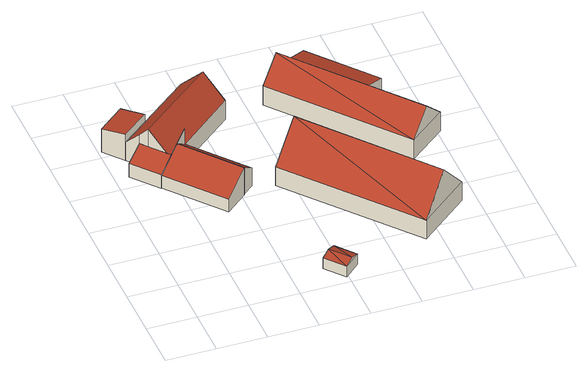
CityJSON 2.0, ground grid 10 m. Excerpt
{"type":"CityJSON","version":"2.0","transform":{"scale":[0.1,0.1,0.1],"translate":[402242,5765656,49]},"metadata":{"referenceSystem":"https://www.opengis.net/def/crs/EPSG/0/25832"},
"CityObjects":{
"building1":{"type":"Building","attributes":{"Gemeindeschluessel":"05515000","Geometrietyp2DReferenz":"3000","function":"31001_2700","roofType":"2100","measuredHeight":5.21},"geometry":[{"type":"Solid","lod":"2","boundaries":[[[[0,1,2,3]],[[4,5,1,0]],[[6,7,5,4]],[[3,2,7,6]],[[4,0,3,6]],[[1,5,7,2]]]],"semantics":{"surfaces":[{"type":"WallSurface"},{"type":"RoofSurface"},{"type":"GroundSurface"}],"values":[[0,0,0,0,1,2]]}}]},
"building2":{"type":"Building","attributes":{"Gemeindeschluessel":"05515000","Geometrietyp2DReferenz":"3000","function":"31001_2700"},"children":["building2-1","building2-2","building2-3"]},
"building2-1":{"type":"BuildingPart","attributes":{"roofType":"3100","measuredHeight":9.13},"parents":["building2"],"geometry":[{"type":"Solid","lod":"2","boundaries":[[[[8,9,10,11]],[[12,13,9,8]],[[14,15,13,12]],[[16,17,15,14]],[[18,19,17,16]],[[20,21,22,23]],[[24,25,21,20]],[[26,27,25,24]],[[23,18,16,14,12,20]],[[8,11,26,24,20,12]],[[9,13,15,17,19,22,21,25,27,10]],[[22,19,18,23]],[[27,26,11,10]]]],"semantics":{"surfaces":[{"type":"WallSurface"},{"type":"RoofSurface"},{"type":"GroundSurface"},{"type":"ClosureSurface"}],"values":[[0,0,0,0,0,0,0,0,1,1,2,3,3]]}}]},
"building2-2":{"type":"BuildingPart","attributes":{"roofType":"2100","measuredHeight":7.97},"parents":["building2"],"geometry":[{"type":"Solid","lod":"2","boundaries":[[[[28,17,19,18,29]],[[30,31,17,28]],[[32,33,31,30]],[[34,35,33,32]],[[36,37,35,34]],[[38,23,22,37,36]],[[36,34,32,30,28,29,38]],[[17,31,33,35,37,22,19]],[[23,38,29,18]],[[19,22,23,18]]]],"semantics":{"surfaces":[{"type":"WallSurface"},{"type":"RoofSurface"},{"type":"GroundSurface"},{"type":"ClosureSurface"}],"values":[[0,0,0,0,0,0,1,2,0,3]]}}]},
"building2-3":{"type":"BuildingPart","attributes":{"roofType":"2100","measuredHeight":6},"parents":["building2"],"geometry":[{"type":"Solid","lod":"2","boundaries":[[[[39,11,10,40,41]],[[42,43,27,26,44]],[[41,40,43,42]],[[44,39,41,42]],[[10,27,43,40]],[[26,11,39,44]],[[27,10,11,26]]]],"semantics":{"surfaces":[{"type":"WallSurface"},{"type":"RoofSurface"},{"type":"GroundSurface"},{"type":"ClosureSurface"}],"values":[[0,0,0,1,2,0,3]]}}]},
"building3":{"type":"Building","attributes":{"Gemeindeschluessel":"05515000","Geometrietyp2DReferenz":"3000","function":"31001_2700","roofType":"2100","measuredHeight":6.08},"geometry":[{"type":"Solid","lod":"2","boundaries":[[[[32,45,46,47]],[[30,48,45,32]],[[49,50,48,30]],[[47,46,50,49]],[[30,32,47,49]],[[45,48,50,46]]]],"semantics":{"surfaces":[{"type":"WallSurface"},{"type":"RoofSurface"},{"type":"GroundSurface"}],"values":[[0,0,0,0,1,2]]}}]},
"building4":{"type":"Building","attributes":{"Gemeindeschluessel":"05515000","Geometrietyp2DReferenz":"3000","function":"51009_1610","roofType":"3100","measuredHeight":2.95},"geometry":[{"type":"Solid","lod":"2","boundaries":[[[[51,52,53,54]],[[55,56,52,51]],[[57,58,56,55]],[[54,53,58,57]],[[51,59,55]],[[57,60,54]],[[59,51,54]],[[54,60,59]],[[55,59,60]],[[60,57,55]],[[52,56,58,53]]]],"semantics":{"surfaces":[{"type":"WallSurface"},{"type":"RoofSurface"},{"type":"GroundSurface"}],"values":[[0,0,0,0,0,0,1,1,1,1,2]]}}]},
"building5":{"type":"Building","attributes":{"Gemeindeschluessel":"05515000","Geometrietyp2DReferenz":"3000","function":"31001_1000","roofType":"3100","measuredHeight":11.62},"address":[{"country":"Germany","locality":"Münster","thoroughfareNumber":"116","thoroughfareName":"Uhlenbrockweg"}],"geometry":[{"type":"Solid","lod":"2","boundaries":[[[[61,62,63,64]],[[65,66,62,61]],[[67,68,66,65]],[[64,63,68,67]],[[61,69,65]],[[67,70,64]],[[64,70,69]],[[69,61,64]],[[70,67,65]],[[65,69,70]],[[62,66,68,63]]]],"semantics":{"surfaces":[{"type":"WallSurface"},{"type":"RoofSurface"},{"type":"GroundSurface"}],"values":[[0,0,0,0,0,0,1,1,1,1,2]]}}]},
"building6":{"type":"Building","attributes":{"Gemeindeschluessel":"05515000","Geometrietyp2DReferenz":"3000","function":"31001_2700"},"children":["building6-1","building6-2"]},
"building6-1":{"type":"BuildingPart","attributes":{"roofType":"3100","measuredHeight":9.03},"parents":["building6"],"geometry":[{"type":"Solid","lod":"2","boundaries":[[[[71,72,73,74]],[[75,76,72,71]],[[74,73,77,78]],[[71,79,75]],[[78,80,74]],[[74,80,79]],[[79,71,74]],[[80,78,81,75]],[[75,79,80]],[[72,76,82,77,73]],[[82,81,78,77]],[[76,75,81,82]]]],"semantics":{"surfaces":[{"type":"WallSurface"},{"type":"RoofSurface"},{"type":"GroundSurface"},{"type":"ClosureSurface"}],"values":[[0,0,0,0,0,1,1,1,1,2,0,3]]}}]},
"building6-2":{"type":"BuildingPart","attributes":{"roofType":"2100","measuredHeight":4.45},"parents":["building6"],"geometry":[{"type":"Solid","lod":"2","boundaries":[[[[81,82,83,84]],[[85,86,76,75]],[[84,83,86,85]],[[75,81,84,85]],[[82,76,86,83]],[[82,81,75,76]]]],"semantics":{"surfaces":[{"type":"WallSurface"},{"type":"RoofSurface"},{"type":"GroundSurface"},{"type":"ClosureSurface"}],"values":[[0,0,0,1,2,3]]}}]}
},
"vertices":[
[57,455,58],[57,455,6],[27,431,6],[27,431,37],[100,403,58],[100,403,6],[71,378,37],[71,378,6],
[191,601,50],[191,601,7],[92,521,7],[92,521,49],[221,565,98],[221,565,7],[251,528,50],[251,528,7],[136,432,48],[136,432,7],[136,433,49],[136,433,7],[69,440,98],[69,440,7],[100,403,7],[100,403,48],[57,455,78],[57,455,7],[38,478,48],[38,478,7],
[136,432,86],[136,433,86],[116,415,71],[116,415,7],[205,306,71],[205,306,7],[161,269,36],[161,269,7],[71,378,36],[71,378,7],[100,403,59],
[92,521,67],[59,561,7],[59,561,60],[6,517,60],[6,517,7],[38,478,67],
[205,306,10],[226,323,10],[226,323,52],[116,415,10],[136,432,52],[136,432,10],
[324,34,38],[324,34,14],[292,72,14],[292,72,38],[293,6,38],[293,6,14],[261,45,38],[261,45,14],[309,20,44],[277,59,44],
[265,303,58],[265,303,15],[467,59,15],[467,59,58],[367,387,58],[367,387,15],[568,143,58],[568,143,15],[316,345,131],[517,101,131],
[329,541,53],[329,541,9],[531,295,9],[531,295,53],[403,601,53],[403,601,9],[605,356,9],[605,356,53],[366,571,99],[568,326,99],[508,474,53],[508,474,9],
[547,506,9],[547,506,37],[442,633,37],[442,633,9]
]}
